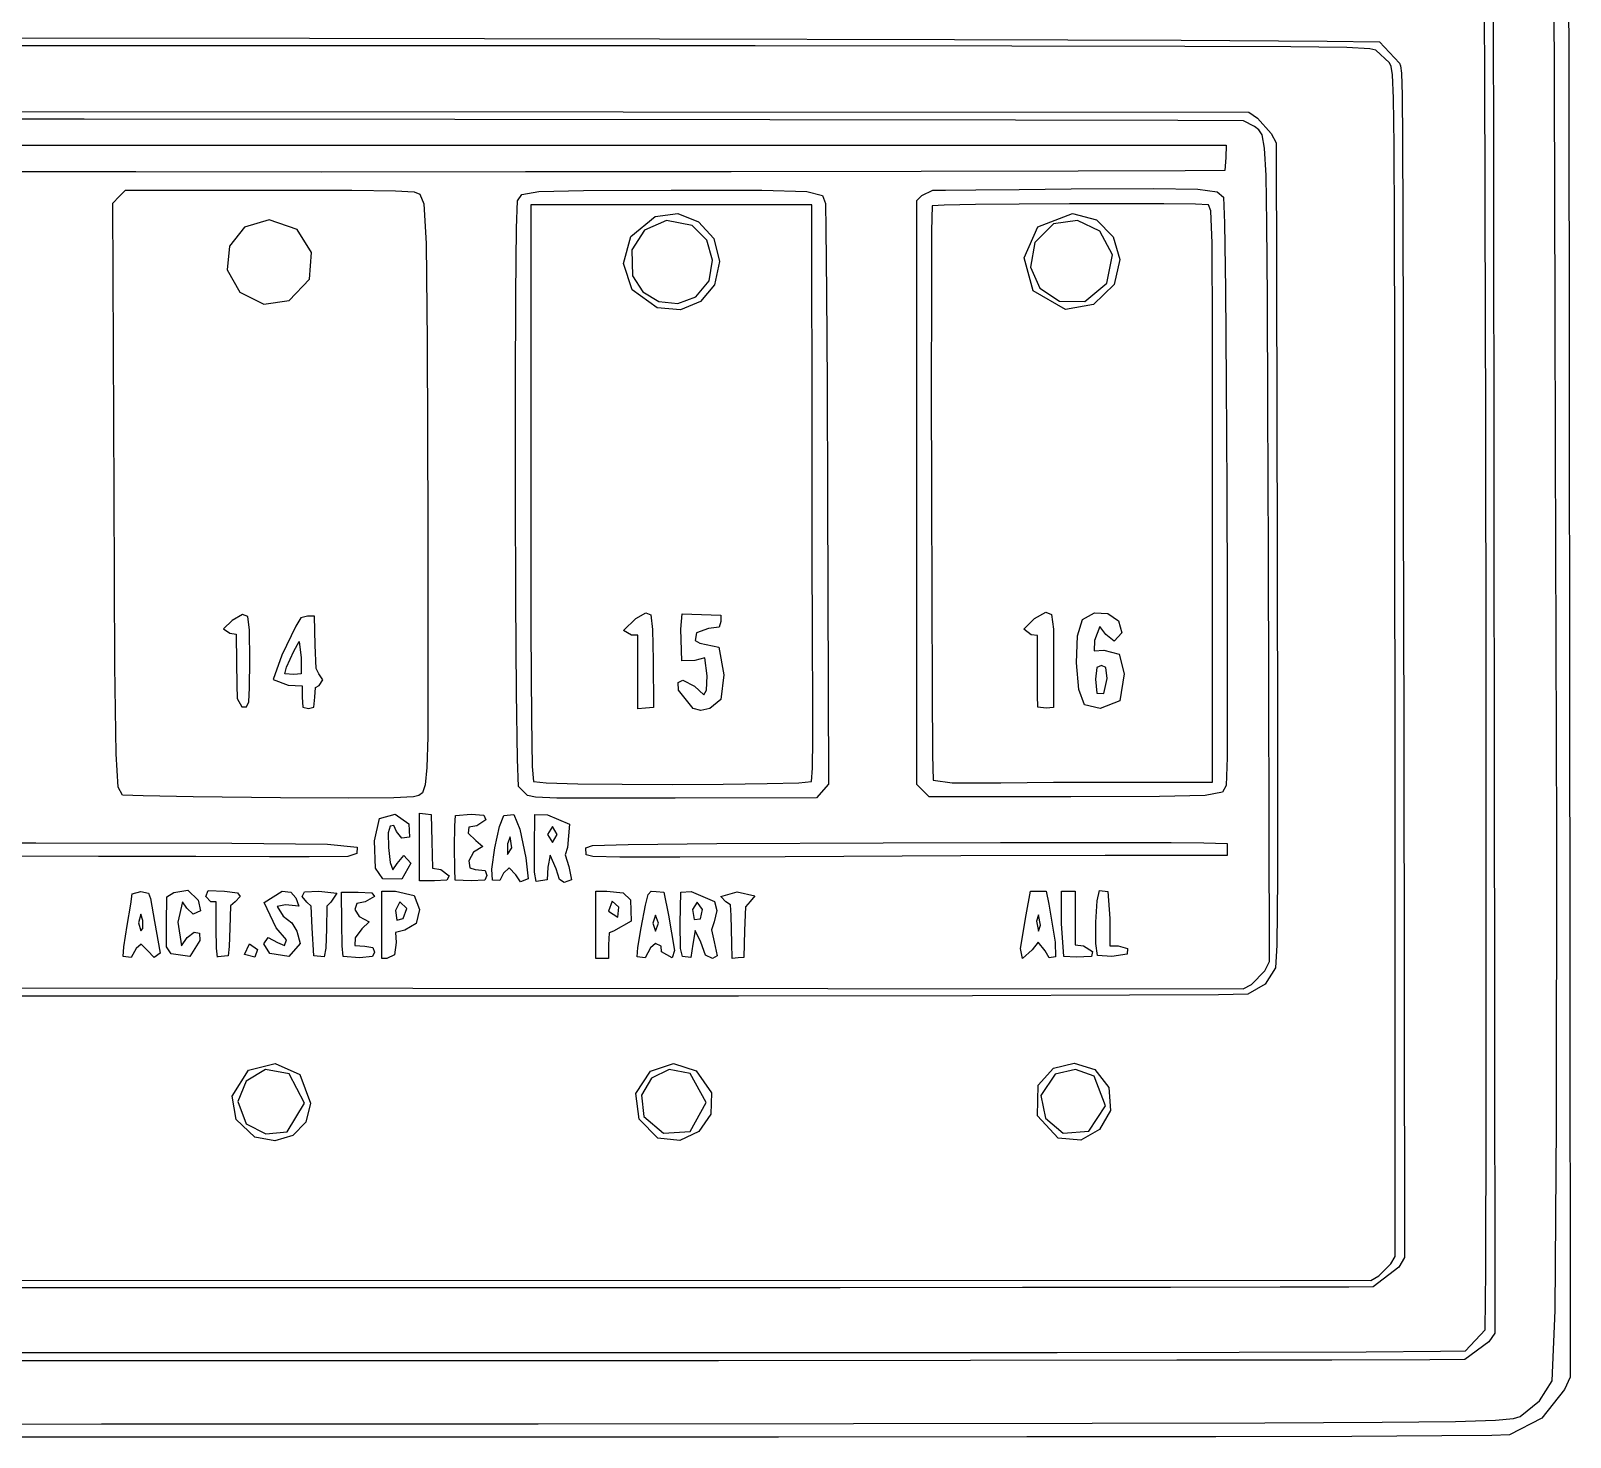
# Model space of a CAD drawing. Extents: x 0 to 142, y 0 to 84.
# Drawn here: x 110.67 to 141.74, y 0.05 to 28.42 of the extents above; entities that cross this region are included whole.
import ezdxf

# ---------------------------------------------------------------- set-up
doc = ezdxf.new("R2010")
doc.units = 0
doc.layers.get('0').update_dxf_attribs({"linetype": 'CONTINUOUS'})

msp = doc.modelspace()

# ---------------------------------------------------------------- linework, layer by layer
at = {"color": 0}
for p, q in [((141.701, 34.5006), (141.712, 27.8612)), ((141.425, 27.3044), (141.414, 32.9227)), ((140.179, 32.4501), (140.192, 25.5654)), ((140.018, 27.8446), (140.006, 29.0022)), ((108.372, 28.2774), (116.3, 28.2663)), ((118.083, 28.1147), (108.511, 28.1147)), ((116.3, 28.2663), (123.365, 28.2539)), ((125.29, 28.112), (118.083, 28.1147)), ((123.365, 28.2539), (129.314, 28.2401)), ((130.47, 28.1092), (125.29, 28.112)), ((129.314, 28.2401), (133.889, 28.2264)), ((133.963, 28.1023), (130.47, 28.1092)), ((133.889, 28.2264), (136.834, 28.2112)), ((136.106, 28.0927), (133.963, 28.1023)), ((137.236, 28.0775), (136.106, 28.0927)), ((136.834, 28.2112), (137.893, 28.1947)), ((137.695, 28.0569), (137.236, 28.0775)), ((137.818, 28.0279), (137.695, 28.0569)), ((138.092, 27.7688), (137.818, 28.0279)), ((137.893, 28.1947), (138.298, 27.762)), ((138.129, 27.6999), (138.092, 27.7688)), ((138.157, 27.5263), (138.129, 27.6999)), ((138.298, 27.762), (138.319, 27.7137)), ((138.319, 27.7137), (138.336, 27.5594)), ((140.029, 24.8157), (140.018, 27.8446)), ((141.712, 27.8612), (141.721, 21.3045)), ((138.176, 27.0605), (138.157, 27.5263)), ((138.336, 27.5594), (138.348, 27.1198)), ((138.19, 26.1152), (138.176, 27.0605)), ((138.348, 27.1198), (138.356, 26.2117)), ((141.436, 22.7721), (141.425, 27.3044)), ((99.701, 26.7987), (135.257, 26.7739)), ((135.257, 26.7739), (135.431, 26.6526)), ((111.752, 26.632), (103.429, 26.6361)), ((119.232, 26.6278), (111.752, 26.632)), ((125.59, 26.6223), (119.232, 26.6278)), ((130.549, 26.6154), (125.59, 26.6223)), ((133.826, 26.6085), (130.549, 26.6154)), ((135.146, 26.6003), (133.826, 26.6085)), ((135.369, 26.4873), (135.146, 26.6003)), ((135.459, 26.4225), (135.369, 26.4873)), ((135.431, 26.6526), (135.707, 26.3453)), ((135.526, 26.3192), (135.459, 26.4225)), ((104.235, 26.1111), (134.797, 26.1111)), ((134.797, 26.1111), (134.791, 25.8644)), ((135.571, 26.0518), (135.526, 26.3192)), ((135.707, 26.3453), (135.809, 26.1607)), ((135.809, 26.1607), (135.828, 17.9338)), ((138.196, 24.5015), (138.19, 26.1152)), ((138.356, 26.2117), (138.363, 24.6559)), ((134.791, 25.8644), (134.771, 25.6026)), ((135.603, 25.4964), (135.571, 26.0518)), ((112.791, 25.5695), (109.768, 25.5723)), ((116.538, 25.5681), (112.791, 25.5695)), ((120.66, 25.5709), (116.538, 25.5681)), ((124.809, 25.575), (120.66, 25.5709)), ((128.641, 25.5805), (124.809, 25.575)), ((131.809, 25.5874), (128.641, 25.5805)), ((133.969, 25.5957), (131.809, 25.5874)), ((134.771, 25.6026), (133.969, 25.5957)), ((135.622, 24.5277), (135.603, 25.4964)), ((140.192, 25.5654), (140.202, 19.0321)), ((112.459, 25.072), (112.588, 25.2016)), ((112.588, 25.2016), (115.509, 25.2016)), ((115.509, 25.2016), (117.151, 25.2002)), ((117.151, 25.2002), (118.035, 25.1906)), ((118.035, 25.1906), (118.409, 25.1671)), ((118.409, 25.1671), (118.528, 25.1202)), ((120.587, 25.1134), (120.93, 25.1768)), ((120.93, 25.1768), (121.831, 25.1988)), ((121.831, 25.1988), (123.6, 25.2016)), ((123.6, 25.2016), (125.426, 25.2002)), ((125.426, 25.2002), (126.336, 25.1726)), ((126.336, 25.1726), (126.655, 25.0941)), ((128.659, 25.0982), (128.881, 25.2029)), ((128.881, 25.2029), (129.137, 25.2057)), ((129.137, 25.2057), (129.749, 25.2112)), ((129.749, 25.2112), (130.624, 25.2181)), ((130.624, 25.2181), (131.671, 25.2264)), ((131.671, 25.2264), (133.329, 25.2374)), ((133.329, 25.2374), (134.229, 25.2222)), ((134.229, 25.2222), (134.619, 25.1685)), ((134.619, 25.1685), (134.746, 25.0624)), ((112.329, 24.9411), (112.459, 25.072)), ((112.355, 19.0748), (112.329, 24.9411)), ((118.528, 25.1202), (118.606, 24.926)), ((118.606, 24.926), (118.65, 24.1239)), ((120.474, 24.4395), (120.496, 24.9852)), ((120.496, 24.9852), (120.587, 25.1134)), ((126.439, 24.9053), (120.766, 24.9053)), ((120.766, 24.9053), (120.766, 19.1134)), ((126.445, 19.9209), (126.439, 24.9053)), ((126.655, 25.0941), (126.712, 24.9329)), ((126.712, 24.9329), (126.72, 24.4257)), ((128.556, 24.9935), (128.659, 25.0982)), ((128.556, 13.214), (128.556, 24.9935)), ((128.862, 24.8874), (128.853, 24.383)), ((129.11, 24.9025), (128.862, 24.8874)), ((129.738, 24.9136), (129.11, 24.9025)), ((130.624, 24.9218), (129.738, 24.9136)), ((131.637, 24.9273), (130.624, 24.9218)), ((132.651, 24.9287), (131.637, 24.9273)), ((133.54, 24.926), (132.651, 24.9287)), ((134.178, 24.9177), (133.54, 24.926)), ((134.439, 24.9053), (134.178, 24.9177)), ((134.487, 24.7868), (134.439, 24.9053)), ((134.746, 25.0624), (134.765, 24.5346)), ((115.484, 24.6063), (114.985, 24.4547)), ((116.049, 24.4064), (115.484, 24.6063)), ((122.787, 24.2714), (123.275, 24.671)), ((123.503, 24.5883), (123.063, 24.3968)), ((123.275, 24.671), (123.731, 24.7303)), ((124.024, 24.4878), (123.503, 24.5883)), ((123.731, 24.7303), (124.15, 24.5635)), ((124.15, 24.5635), (124.456, 24.2245)), ((130.996, 24.4602), (131.698, 24.7344)), ((131.801, 24.5897), (131.313, 24.5208)), ((131.698, 24.7344), (132.182, 24.6035)), ((132.249, 24.3748), (131.801, 24.5897)), ((132.182, 24.6035), (132.515, 24.2645)), ((134.513, 24.1363), (134.487, 24.7868)), ((138.363, 24.6559), (138.369, 22.2691)), ((140.038, 20.5411), (140.029, 24.8157)), ((114.985, 24.4547), (114.686, 24.0743)), ((116.336, 23.9448), (116.049, 24.4064)), ((120.46, 23.0973), (120.474, 24.4395)), ((122.634, 23.7243), (122.787, 24.2714)), ((123.063, 24.3968), (122.803, 23.9971)), ((124.32, 24.197), (124.024, 24.4878)), ((126.72, 24.4257), (126.733, 23.1386)), ((128.853, 24.383), (128.849, 23.0697)), ((130.724, 23.8345), (130.996, 24.4602)), ((131.313, 24.5208), (130.937, 24.1446)), ((132.507, 23.8979), (132.249, 24.3748)), ((132.515, 24.2645), (132.65, 23.8042)), ((134.765, 24.5346), (134.784, 23.1979)), ((135.634, 23.0201), (135.622, 24.5277)), ((138.202, 22.0334), (138.196, 24.5015)), ((114.686, 24.0743), (114.638, 23.5934)), ((116.297, 23.406), (116.336, 23.9448)), ((118.65, 24.1239), (118.671, 22.1437)), ((122.803, 23.9971), (122.818, 23.4721)), ((124.435, 23.7905), (124.32, 24.197)), ((124.456, 24.2245), (124.576, 23.7643)), ((130.937, 24.1446), (130.847, 23.6485)), ((134.523, 22.4096), (134.513, 24.1363)), ((122.811, 23.191), (122.634, 23.7243)), ((124.362, 23.3743), (124.435, 23.7905)), ((124.576, 23.7643), (124.47, 23.2944)), ((130.903, 23.1745), (130.724, 23.8345)), ((130.847, 23.6485), (131.039, 23.2241)), ((132.387, 23.3247), (132.507, 23.8979)), ((132.65, 23.8042), (132.537, 23.3013)), ((114.638, 23.5934), (114.893, 23.1428)), ((115.889, 22.9747), (116.297, 23.406)), ((122.818, 23.4721), (123.023, 23.151)), ((124.099, 23.0504), (124.362, 23.3743)), ((131.948, 22.9595), (132.387, 23.3247)), ((132.537, 23.3013), (132.121, 22.8989)), ((114.893, 23.1428), (115.379, 22.903)), ((120.454, 21.2246), (120.46, 23.0973)), ((123.314, 22.8314), (122.811, 23.191)), ((123.023, 23.151), (123.349, 22.9595)), ((123.73, 22.9196), (124.099, 23.0504)), ((124.47, 23.2944), (124.189, 22.9554)), ((126.733, 23.1386), (126.744, 21.27)), ((128.849, 23.0697), (128.848, 21.2163)), ((131.557, 22.7928), (130.903, 23.1745)), ((131.039, 23.2241), (131.432, 22.965)), ((134.784, 23.1979), (134.801, 21.321)), ((135.642, 20.8484), (135.634, 23.0201)), ((115.379, 22.903), (115.889, 22.9747)), ((123.787, 22.7886), (123.314, 22.8314)), ((123.349, 22.9595), (123.73, 22.9196)), ((124.189, 22.9554), (123.787, 22.7886)), ((131.432, 22.965), (131.948, 22.9595)), ((132.121, 22.8989), (131.557, 22.7928)), ((141.446, 19.9526), (141.436, 22.7721)), ((134.524, 19.061), (134.523, 22.4096)), ((118.671, 22.1437), (118.684, 18.4175)), ((138.369, 22.2691), (138.374, 18.8709)), ((138.204, 18.5222), (138.202, 22.0334)), ((120.454, 19.0858), (120.454, 21.2246)), ((126.744, 21.27), (126.755, 19.01)), ((128.848, 21.2163), (128.851, 19.0941)), ((134.801, 21.321), (134.813, 19.1713)), ((141.721, 21.3045), (141.73, 15.1997)), ((135.651, 17.8883), (135.642, 20.8484)), ((140.043, 15.6393), (140.038, 20.5411)), ((126.446, 17.9228), (126.445, 19.9209)), ((141.471, 12.2025), (141.446, 19.9526)), ((112.373, 15.6063), (112.355, 19.0748)), ((120.463, 16.9458), (120.454, 19.0858)), ((120.766, 19.1134), (120.767, 16.3311)), ((126.755, 19.01), (126.775, 13.2209)), ((128.851, 19.0941), (128.856, 16.9706)), ((134.524, 13.2636), (134.524, 19.061)), ((134.813, 19.1713), (134.822, 17.016)), ((140.202, 19.0321), (140.21, 13.3256)), ((138.374, 18.8709), (138.383, 14.2792)), ((118.684, 18.4175), (118.688, 16.5282)), ((138.206, 13.779), (138.204, 18.5222)), ((126.45, 16.1644), (126.446, 17.9228)), ((135.676, 9.6435), (135.651, 17.8883)), ((135.828, 17.9338), (135.835, 13.8796)), ((120.475, 15.0702), (120.463, 16.9458)), ((128.856, 16.9706), (128.863, 15.1185)), ((134.822, 17.016), (134.822, 15.124)), ((114.741, 16.5199), (114.562, 16.3559)), ((114.949, 16.6412), (114.741, 16.5199)), ((115.054, 16.604), (114.949, 16.6412)), ((115.09, 16.3256), (115.054, 16.604)), ((116.123, 16.5764), (116.021, 16.4069)), ((116.26, 16.6081), (116.123, 16.5764)), ((116.403, 16.6081), (116.26, 16.6081)), ((116.415, 16.0252), (116.403, 16.6081)), ((118.688, 16.5282), (118.689, 15.1405)), ((122.637, 16.3229), (122.885, 16.5626)), ((122.885, 16.5626), (123.085, 16.6798)), ((123.085, 16.6798), (123.187, 16.6343)), ((123.187, 16.6343), (123.224, 16.3421)), ((123.793, 16.3449), (123.821, 16.6536)), ((123.821, 16.6536), (124.21, 16.6412)), ((124.21, 16.6412), (124.597, 16.6288)), ((124.597, 16.502), (124.564, 16.3904)), ((124.597, 16.6288), (124.597, 16.502)), ((130.717, 16.3463), (130.93, 16.5599)), ((130.93, 16.5599), (131.157, 16.688)), ((131.157, 16.688), (131.272, 16.6453)), ((131.272, 16.6453), (131.312, 16.3504)), ((131.801, 16.2154), (131.9, 16.5447)), ((131.9, 16.5447), (132.144, 16.6798)), ((132.144, 16.6798), (132.413, 16.6605)), ((132.413, 16.6605), (132.623, 16.5158)), ((132.623, 16.5158), (132.696, 16.2719)), ((114.562, 16.3559), (114.694, 16.2691)), ((114.694, 16.2691), (114.818, 16.2471)), ((114.818, 16.2471), (114.826, 15.6766)), ((115.094, 15.7207), (115.09, 16.3256)), ((116.021, 16.4069), (115.739, 15.8226)), ((120.767, 16.3311), (120.777, 14.5397)), ((122.8, 16.2264), (122.637, 16.3229)), ((122.925, 16.2264), (122.8, 16.2264)), ((122.925, 15.4836), (122.925, 16.2264)), ((123.224, 16.3421), (123.235, 15.7193)), ((123.81, 15.7082), (123.793, 16.3449)), ((124.11, 16.2705), (124.081, 16.1175)), ((124.354, 16.3628), (124.11, 16.2705)), ((124.564, 16.3904), (124.354, 16.3628)), ((126.454, 14.8373), (126.45, 16.1644)), ((130.864, 16.236), (130.717, 16.3463)), ((130.992, 16.2223), (130.864, 16.236)), ((130.988, 15.5153), (130.992, 16.2223)), ((131.312, 16.3504), (131.314, 15.7193)), ((131.778, 15.6697), (131.801, 16.2154)), ((132.246, 16.3987), (132.141, 16.1175)), ((132.373, 16.2402), (132.246, 16.3987)), ((132.535, 16.1024), (132.373, 16.2402)), ((132.696, 16.2719), (132.535, 16.1024)), ((115.838, 15.5829), (115.98, 15.9039)), ((115.98, 15.9039), (116.093, 16.0969)), ((116.093, 16.0969), (116.13, 15.7716)), ((116.436, 15.5539), (116.415, 16.0252)), ((124.081, 16.1175), (124.178, 16.0679)), ((124.178, 16.0679), (124.557, 15.9852)), ((124.557, 15.9852), (124.66, 15.423)), ((132.141, 16.1175), (132.137, 15.9122)), ((132.137, 15.9122), (132.328, 15.9246)), ((132.328, 15.9246), (132.64, 15.8433)), ((112.396, 13.8314), (112.373, 15.6063)), ((114.826, 15.6766), (114.833, 15.2273)), ((115.091, 15.1639), (115.094, 15.7207)), ((115.739, 15.8226), (115.565, 15.3307)), ((115.801, 15.4492), (115.838, 15.5829)), ((116.13, 15.7716), (116.13, 15.4437)), ((116.49, 15.4437), (116.436, 15.5539)), ((123.235, 15.7193), (123.242, 14.7657)), ((124.076, 15.7179), (123.81, 15.7082)), ((124.276, 15.7716), (124.076, 15.7179)), ((124.322, 15.4079), (124.276, 15.7716)), ((131.314, 15.7193), (131.311, 14.7657)), ((131.826, 15.1309), (131.778, 15.6697)), ((132.188, 15.5746), (132.162, 15.3417)), ((132.281, 15.6132), (132.188, 15.5746)), ((132.373, 15.576), (132.281, 15.6132)), ((132.399, 15.3513), (132.373, 15.576)), ((132.64, 15.8433), (132.74, 15.4478)), ((140.046, 10.7335), (140.043, 15.6393)), ((114.833, 15.2273), (114.837, 14.949)), ((115.565, 15.3307), (115.866, 15.219)), ((115.981, 15.4313), (115.801, 15.4492)), ((116.13, 15.4437), (115.981, 15.4313)), ((116.567, 15.3279), (116.49, 15.4437)), ((116.493, 15.2108), (116.567, 15.3279)), ((122.925, 14.7395), (122.925, 15.4836)), ((123.74, 15.2701), (123.831, 15.3197)), ((123.748, 15.1143), (123.74, 15.2701)), ((123.831, 15.3197), (124.068, 15.1956)), ((124.309, 15.1157), (124.322, 15.4079)), ((124.66, 15.423), (124.602, 14.931)), ((130.99, 15.0068), (130.988, 15.5153)), ((132.162, 15.3417), (132.19, 15.0578)), ((132.333, 15.0468), (132.399, 15.3513)), ((132.74, 15.4478), (132.653, 14.8994)), ((114.837, 14.949), (114.934, 14.7781)), ((115.073, 14.8801), (115.091, 15.1639)), ((115.866, 15.219), (116.152, 15.2067)), ((116.152, 15.2067), (116.152, 14.9765)), ((116.152, 14.9765), (116.167, 14.7753)), ((116.389, 14.7753), (116.406, 14.9779)), ((116.406, 14.9779), (116.419, 15.1722)), ((116.419, 15.1722), (116.493, 15.2108)), ((118.689, 15.1405), (118.684, 14.1773)), ((120.494, 13.7239), (120.475, 15.0702)), ((124.043, 14.7478), (123.748, 15.1143)), ((124.068, 15.1956), (124.254, 15.0247)), ((124.254, 15.0247), (124.309, 15.1157)), ((124.602, 14.931), (124.375, 14.7478)), ((128.863, 15.1185), (128.873, 13.8052)), ((131, 14.7739), (130.99, 15.0068)), ((131.94, 14.8235), (131.826, 15.1309)), ((132.19, 15.0578), (132.333, 15.0468)), ((134.822, 15.124), (134.816, 13.7597)), ((141.73, 15.1997), (141.736, 9.91912)), ((114.934, 14.7781), (115.025, 14.7794)), ((115.025, 14.7794), (115.073, 14.8801)), ((116.167, 14.7753), (116.279, 14.745)), ((116.279, 14.745), (116.389, 14.7753)), ((123.083, 14.7533), (122.925, 14.7395)), ((123.242, 14.7657), (123.083, 14.7533)), ((124.194, 14.7064), (124.043, 14.7478)), ((124.375, 14.7478), (124.194, 14.7064)), ((126.458, 14.1318), (126.454, 14.8373)), ((131.165, 14.7533), (131, 14.7739)), ((131.311, 14.7657), (131.165, 14.7533)), ((132.255, 14.745), (131.94, 14.8235)), ((132.653, 14.8994), (132.255, 14.745)), ((120.777, 14.5397), (120.792, 13.5764)), ((118.684, 14.1773), (118.666, 13.5599)), ((126.453, 13.5406), (126.458, 14.1318)), ((138.383, 14.2792), (138.398, 3.67386)), ((112.44, 13.1603), (112.396, 13.8314)), ((120.518, 13.1713), (120.494, 13.7239)), ((128.873, 13.8052), (128.884, 13.2994)), ((134.816, 13.7597), (134.801, 13.1906)), ((135.835, 13.8796), (135.833, 11.3289)), ((138.21, 3.69037), (138.206, 13.779)), ((118.666, 13.5599), (118.632, 13.2085)), ((120.792, 13.5764), (120.817, 13.2719)), ((126.427, 13.2746), (126.453, 13.5406)), ((112.522, 13.0004), (112.44, 13.1603)), ((118.632, 13.2085), (118.579, 13.0445)), ((120.696, 12.9935), (120.518, 13.1713)), ((120.817, 13.2719), (121.076, 13.2485)), ((121.076, 13.2485), (121.716, 13.2305)), ((121.716, 13.2305), (122.61, 13.2195)), ((122.61, 13.2195), (123.628, 13.2167)), ((123.628, 13.2167), (124.645, 13.2209)), ((124.645, 13.2209), (125.535, 13.2319)), ((125.535, 13.2319), (126.172, 13.2498)), ((126.172, 13.2498), (126.427, 13.2746)), ((126.775, 13.2209), (126.53, 12.9453)), ((128.679, 13.0914), (128.556, 13.214)), ((128.802, 12.9673), (128.679, 13.0914)), ((128.884, 13.2994), (129.271, 13.2485)), ((129.271, 13.2485), (130.248, 13.2471)), ((130.248, 13.2471), (131.314, 13.2595)), ((131.314, 13.2595), (132.778, 13.2636)), ((132.778, 13.2636), (134.524, 13.2636)), ((134.723, 13.061), (134.372, 12.9949)), ((134.801, 13.1906), (134.723, 13.061)), ((140.21, 13.3256), (140.214, 8.92143)), ((112.945, 12.988), (112.522, 13.0004)), ((113.95, 12.9673), (112.945, 12.988)), ((115.711, 12.9439), (113.95, 12.9673)), ((117.082, 12.9357), (115.711, 12.9439)), ((117.999, 12.9439), (117.082, 12.9357)), ((118.397, 12.9673), (117.999, 12.9439)), ((118.502, 12.9908), (118.397, 12.9673)), ((118.579, 13.0445), (118.502, 12.9908)), ((120.858, 12.9605), (120.696, 12.9935)), ((121.292, 12.9412), (120.858, 12.9605)), ((122.174, 12.9357), (121.292, 12.9412)), ((123.68, 12.937), (122.174, 12.9357)), ((126.53, 12.9453), (123.68, 12.937)), ((131.666, 12.9673), (128.802, 12.9673)), ((133.453, 12.9715), (131.666, 12.9673)), ((134.372, 12.9949), (133.453, 12.9715)), ((117.614, 12.0758), (117.713, 12.5264)), ((117.713, 12.5264), (118.025, 12.6146)), ((118.025, 12.6146), (118.302, 12.4202)), ((118.522, 11.9531), (118.522, 12.6339)), ((118.522, 12.6339), (118.638, 12.6201)), ((118.638, 12.6201), (118.755, 12.6063)), ((118.755, 12.6063), (118.768, 12.0675)), ((119.233, 12.3831), (119.246, 12.5911)), ((119.246, 12.5911), (119.563, 12.6187)), ((119.563, 12.6187), (119.815, 12.5939)), ((119.856, 12.5002), (119.673, 12.3817)), ((119.815, 12.5939), (119.856, 12.5002)), ((120.13, 12.3679), (120.223, 12.5911)), ((120.223, 12.5911), (120.422, 12.6077)), ((120.422, 12.6077), (120.544, 12.31)), ((120.837, 11.9393), (120.846, 12.6063)), ((120.846, 12.6063), (121.101, 12.6022)), ((121.101, 12.6022), (121.543, 12.4161)), ((117.928, 12.3734), (117.888, 12.2384)), ((117.888, 12.2384), (117.891, 11.9407)), ((118.003, 12.3844), (117.928, 12.3734)), ((118.056, 12.2687), (118.003, 12.3844)), ((118.164, 12.1295), (118.056, 12.2687)), ((118.32, 12.1543), (118.164, 12.1295)), ((118.302, 12.4202), (118.32, 12.1543)), ((119.228, 11.949), (119.233, 12.3831)), ((119.517, 12.3527), (119.503, 12.2342)), ((119.503, 12.2342), (119.655, 12.0854)), ((119.673, 12.3817), (119.517, 12.3527)), ((120.038, 11.9366), (120.13, 12.3679)), ((120.346, 12.1598), (120.294, 12.0165)), ((120.384, 11.9393), (120.346, 12.1598)), ((120.544, 12.31), (120.662, 11.7381)), ((121.2, 12.3665), (121.105, 12.2039)), ((121.105, 12.2039), (121.2, 12.0427)), ((121.295, 12.2039), (121.2, 12.3665)), ((121.2, 12.0427), (121.295, 12.2039)), ((121.543, 12.4161), (121.503, 11.9435)), ((141.468, 6.34862), (141.471, 12.2025)), ((108.279, 12.0385), (110.775, 12.0344)), ((110.775, 12.0344), (114.731, 12.0317)), ((114.731, 12.0317), (116.659, 12.0096)), ((116.659, 12.0096), (117.264, 11.9476)), ((117.252, 11.8222), (117.071, 11.7615)), ((117.264, 11.9476), (117.252, 11.8222)), ((117.631, 11.5232), (117.614, 12.0758)), ((117.891, 11.9407), (117.924, 11.6389)), ((118.522, 11.2723), (118.522, 11.9531)), ((118.768, 12.0675), (118.779, 11.5273)), ((119.229, 11.5094), (119.228, 11.949)), ((119.607, 11.8497), (119.517, 11.6748)), ((119.798, 11.9641), (119.607, 11.8497)), ((119.655, 12.0854), (119.798, 11.9641)), ((119.979, 11.5066), (120.038, 11.9366)), ((120.294, 12.0165), (120.296, 11.7988)), ((120.296, 11.7988), (120.384, 11.9393)), ((120.842, 11.4474), (120.837, 11.9393)), ((121.503, 11.9435), (121.46, 11.7974)), ((121.874, 11.9366), (122.011, 11.9807)), ((121.885, 11.796), (121.874, 11.9366)), ((122.011, 11.9807), (122.731, 12.0069)), ((122.731, 12.0069), (124.522, 12.022)), ((124.522, 12.022), (127.878, 12.0344)), ((127.878, 12.0344), (130.241, 12.0427)), ((130.241, 12.0427), (132.248, 12.0454)), ((132.248, 12.0454), (133.686, 12.0454)), ((133.686, 12.0454), (134.345, 12.0399)), ((134.345, 12.0399), (134.82, 12.0234)), ((134.82, 12.0234), (134.82, 11.7808)), ((112.042, 11.7643), (109.812, 11.7685)), ((114.006, 11.7602), (112.042, 11.7643)), ((115.493, 11.756), (114.006, 11.7602)), ((116.291, 11.7533), (115.493, 11.756)), ((117.071, 11.7615), (116.291, 11.7533)), ((117.777, 11.3096), (117.631, 11.5232)), ((117.924, 11.6389), (117.979, 11.4942)), ((117.979, 11.4942), (118.065, 11.6196)), ((118.065, 11.6196), (118.204, 11.7795)), ((118.345, 11.6279), (118.165, 11.3027)), ((118.204, 11.7795), (118.345, 11.6279)), ((118.779, 11.5273), (118.947, 11.5011)), ((118.947, 11.5011), (119.115, 11.373)), ((119.239, 11.2834), (119.229, 11.5094)), ((119.517, 11.6748), (119.535, 11.53)), ((119.535, 11.53), (119.644, 11.5011)), ((119.644, 11.5011), (119.842, 11.4777)), ((119.991, 11.2848), (119.979, 11.5066)), ((120.33, 11.5314), (120.216, 11.4253)), ((120.461, 11.3909), (120.33, 11.5314)), ((120.662, 11.7381), (120.713, 11.3096)), ((121.11, 11.548), (121.097, 11.293)), ((121.158, 11.7891), (121.11, 11.548)), ((121.278, 11.5163), (121.158, 11.7891)), ((121.346, 11.2985), (121.278, 11.5163)), ((121.46, 11.7974), (121.531, 11.5631)), ((121.531, 11.5631), (121.587, 11.2889)), ((122.02, 11.7643), (121.885, 11.7974)), ((121.885, 11.7974), (121.885, 11.796)), ((122.563, 11.7478), (122.02, 11.7643)), ((123.77, 11.7464), (122.563, 11.7478)), ((125.899, 11.756), (123.77, 11.7464)), ((129.441, 11.774), (125.899, 11.756)), ((132.355, 11.7808), (129.441, 11.774)), ((134.82, 11.7808), (132.355, 11.7808)), ((118.165, 11.3027), (117.777, 11.3096)), ((118.819, 11.2723), (118.522, 11.2723)), ((119.072, 11.2875), (118.819, 11.2723)), ((119.115, 11.373), (119.072, 11.2875)), ((119.56, 11.2737), (119.239, 11.2834)), ((119.834, 11.2875), (119.56, 11.2737)), ((119.877, 11.3785), (119.834, 11.2875)), ((119.842, 11.4777), (119.877, 11.3785)), ((120.139, 11.2779), (119.991, 11.2848)), ((120.216, 11.4253), (120.139, 11.2779)), ((120.556, 11.2517), (120.461, 11.3909)), ((120.713, 11.3096), (120.556, 11.2517)), ((120.872, 11.2572), (120.842, 11.4474)), ((121.097, 11.293), (120.872, 11.2572)), ((121.438, 11.2379), (121.346, 11.2985)), ((121.587, 11.2889), (121.438, 11.2379)), ((135.833, 11.3289), (135.819, 9.9756)), ((112.691, 10.7997), (112.722, 11.0105)), ((112.722, 11.0105), (112.898, 11.0532)), ((112.898, 11.0532), (113.05, 11.0229)), ((113.05, 11.0229), (113.091, 10.9141)), ((113.091, 10.9141), (113.173, 10.4483)), ((113.41, 10.418), (113.421, 10.9513)), ((113.421, 10.9513), (113.561, 11.0326)), ((113.561, 11.0326), (113.841, 11.0808)), ((113.841, 11.0808), (114.049, 10.8796)), ((114.049, 10.8796), (114.099, 10.6633)), ((114.205, 10.9527), (114.257, 11.0739)), ((114.31, 10.8493), (114.205, 10.9527)), ((114.257, 11.0739), (114.585, 11.0657)), ((114.585, 11.0657), (114.847, 11.0312)), ((114.902, 10.9582), (114.797, 10.8493)), ((114.847, 11.0312), (114.902, 10.9582)), ((115.382, 10.8327), (115.75, 11.0615)), ((115.75, 11.0615), (115.922, 11.0395)), ((115.922, 11.0395), (116.023, 10.9265)), ((116.023, 10.9265), (116.083, 10.7583)), ((116.152, 10.9582), (116.196, 11.0477)), ((116.247, 10.8424), (116.152, 10.9582)), ((116.196, 11.0477), (116.488, 11.0615)), ((116.488, 11.0615), (116.848, 11.0229)), ((116.848, 11.0229), (116.73, 10.8424)), ((116.95, 10.4152), (116.947, 11.0409)), ((116.947, 11.0409), (117.279, 11.0409)), ((117.279, 11.0409), (117.559, 11.0284)), ((117.613, 10.9554), (117.421, 10.8493)), ((117.559, 11.0284), (117.613, 10.9554)), ((117.76, 10.3849), (117.76, 11.0615)), ((117.76, 11.0615), (118.037, 11.0615)), ((118.037, 11.0615), (118.408, 10.9761)), ((118.408, 10.9761), (118.522, 10.6936)), ((122.078, 10.3849), (122.078, 11.0615)), ((122.078, 11.0615), (122.301, 11.0615)), ((122.301, 11.0615), (122.629, 11.0271)), ((122.629, 11.0271), (122.779, 10.8893)), ((122.779, 10.8893), (122.791, 10.4579)), ((123.077, 10.7804), (123.132, 10.9981)), ((123.132, 10.9981), (123.192, 11.0601)), ((123.192, 11.0601), (123.296, 11.0532)), ((123.296, 11.0532), (123.451, 11.0409)), ((123.451, 11.0409), (123.541, 10.5751)), ((123.781, 10.4083), (123.793, 11.0409)), ((123.793, 11.0409), (124, 11.0532)), ((124, 11.0532), (124.474, 10.8548)), ((124.597, 10.9582), (124.933, 11.0519)), ((124.703, 10.8493), (124.597, 10.9582)), ((124.933, 11.0519), (125.287, 10.9664)), ((125.287, 10.9664), (125.195, 10.852)), ((130.763, 10.5847), (130.85, 11.0615)), ((130.85, 11.0615), (131.165, 11.0615)), ((131.165, 11.0615), (131.217, 10.7969)), ((131.476, 10.4083), (131.476, 11.0615)), ((131.476, 11.0615), (131.752, 11.0615)), ((131.752, 11.0615), (131.752, 9.98252)), ((132.195, 10.8645), (132.243, 11.0739)), ((132.243, 11.0739), (132.412, 11.0546)), ((132.412, 11.0546), (132.45, 10.5131)), ((112.617, 10.367), (112.691, 10.7997)), ((112.892, 10.5958), (112.849, 10.4235)), ((112.934, 10.469), (112.892, 10.5958)), ((113.739, 10.8493), (113.644, 10.44)), ((113.823, 10.7225), (113.739, 10.8493)), ((113.951, 10.5958), (113.823, 10.7225)), ((114.099, 10.6633), (113.951, 10.5958)), ((114.416, 10.8493), (114.31, 10.8493)), ((114.416, 10.3063), (114.416, 10.8493)), ((114.704, 10.7638), (114.691, 10.3188)), ((114.797, 10.8493), (114.704, 10.7638)), ((115.623, 10.3256), (115.382, 10.8327)), ((115.813, 10.7859), (115.644, 10.7556)), ((115.644, 10.7556), (115.765, 10.5613)), ((116.083, 10.7583), (115.813, 10.7859)), ((116.33, 10.7611), (116.247, 10.8424)), ((116.353, 10.3215), (116.33, 10.7611)), ((116.651, 10.7583), (116.639, 10.2995)), ((116.73, 10.8424), (116.651, 10.7583)), ((117.257, 10.8121), (117.217, 10.6908)), ((117.217, 10.6908), (117.303, 10.553)), ((117.421, 10.8493), (117.257, 10.8121)), ((118.12, 10.8493), (118.033, 10.6702)), ((118.033, 10.6702), (118.062, 10.4758)), ((118.266, 10.7101), (118.12, 10.8493)), ((118.186, 10.5131), (118.266, 10.7101)), ((118.522, 10.6936), (118.453, 10.4083)), ((122.41, 10.859), (122.333, 10.6591)), ((122.333, 10.6591), (122.52, 10.5351)), ((122.545, 10.7418), (122.41, 10.859)), ((122.52, 10.5351), (122.545, 10.7418)), ((122.991, 10.3215), (123.077, 10.7804)), ((123.285, 10.5751), (123.23, 10.4166)), ((123.34, 10.4166), (123.285, 10.5751)), ((123.541, 10.5751), (123.667, 9.86536)), ((124.121, 10.8424), (124.026, 10.6908)), ((124.026, 10.6908), (124.061, 10.4896)), ((124.231, 10.6908), (124.121, 10.8424)), ((124.187, 10.5062), (124.231, 10.6908)), ((124.52, 10.6715), (124.466, 10.4455)), ((124.474, 10.8548), (124.52, 10.6715)), ((124.792, 10.79), (124.703, 10.8493)), ((124.81, 10.5723), (124.792, 10.79)), ((124.821, 10.0114), (124.81, 10.5723)), ((125.098, 10.7473), (125.075, 10.2691)), ((125.195, 10.852), (125.098, 10.7473)), ((130.649, 9.90808), (130.763, 10.5847)), ((131.009, 10.5833), (130.972, 10.4579)), ((131.05, 10.3739), (131.009, 10.5833)), ((131.217, 10.7969), (131.348, 10.0335)), ((132.169, 10.44), (132.195, 10.8645)), ((140.045, 6.44645), (140.046, 10.7335)), ((112.55, 9.94255), (112.617, 10.367)), ((112.849, 10.4235), (112.895, 10.265)), ((112.895, 10.265), (112.937, 10.3119)), ((112.937, 10.3119), (112.934, 10.469)), ((113.173, 10.4483), (113.282, 9.81163)), ((113.412, 9.94117), (113.41, 10.418)), ((113.644, 10.44), (113.717, 9.96184)), ((114.424, 9.915), (114.416, 10.3063)), ((114.691, 10.3188), (114.68, 9.94668)), ((115.836, 10.0831), (115.623, 10.3256)), ((115.765, 10.5613), (115.945, 10.4262)), ((115.945, 10.4262), (116.042, 10.2526)), ((116.042, 10.2526), (116.109, 10.0046)), ((116.384, 9.75928), (116.353, 10.3215)), ((116.639, 10.2995), (116.628, 9.91224)), ((116.958, 9.96184), (116.95, 10.4152)), ((117.358, 10.2995), (117.223, 10.1217)), ((117.303, 10.553), (117.504, 10.4414)), ((117.504, 10.4414), (117.358, 10.2995)), ((117.76, 9.70689), (117.76, 10.3849)), ((118.225, 10.2747), (118.036, 10.2278)), ((118.062, 10.4758), (118.186, 10.5131)), ((118.453, 10.4083), (118.225, 10.2747)), ((122.078, 9.70689), (122.078, 10.3849)), ((122.436, 10.2581), (122.347, 10.2195)), ((122.791, 10.4579), (122.436, 10.2581)), ((122.925, 9.92463), (122.991, 10.3215)), ((123.23, 10.4166), (123.285, 10.2567)), ((123.285, 10.2567), (123.34, 10.4166)), ((123.784, 9.90671), (123.781, 10.4083)), ((124.079, 10.2705), (124.033, 9.99215)), ((124.061, 10.4896), (124.187, 10.5062)), ((124.196, 10.0349), (124.079, 10.2705)), ((124.466, 10.4455), (124.415, 10.2802)), ((124.415, 10.2802), (124.465, 10.0432)), ((125.075, 10.2691), (125.063, 9.72756)), ((130.972, 10.4579), (131.01, 10.2567)), ((131.01, 10.2567), (131.05, 10.3739)), ((131.523, 9.74136), (131.476, 10.4083)), ((132.169, 10.0059), (132.169, 10.44)), ((132.45, 10.5131), (132.45, 9.96047)), ((112.536, 9.74273), (112.55, 9.94255)), ((112.9, 9.9949), (112.799, 9.90533)), ((113.027, 9.86815), (112.9, 9.9949)), ((113.717, 9.96184), (113.832, 10.1299)), ((113.832, 10.1299), (113.972, 10.2361)), ((114.087, 10.0666), (113.881, 9.74136)), ((113.972, 10.2361), (114.078, 10.2126)), ((114.078, 10.2126), (114.087, 10.0666)), ((114.68, 9.94668), (114.657, 9.75928)), ((114.989, 9.78546), (115.09, 10.0032)), ((115.09, 10.0032), (115.249, 9.88741)), ((115.379, 10.0032), (115.465, 10.1286)), ((115.498, 9.802), (115.379, 10.0032)), ((115.465, 10.1286), (115.65, 10.0266)), ((115.65, 10.0266), (115.796, 9.9646)), ((115.796, 9.9646), (115.836, 10.0831)), ((116.109, 10.0046), (115.879, 9.74411)), ((116.979, 9.74686), (116.958, 9.96184)), ((117.223, 10.1217), (117.213, 9.96597)), ((117.213, 9.96597), (117.413, 9.95218)), ((117.413, 9.95218), (117.58, 9.926)), ((118.047, 10.0252), (118.012, 9.77995)), ((118.036, 10.2278), (118.047, 10.0252)), ((122.347, 10.2195), (122.333, 9.98252)), ((122.333, 9.98252), (122.333, 9.70689)), ((123.283, 10.0059), (123.179, 9.92188)), ((123.395, 9.9508), (123.283, 10.0059)), ((123.406, 9.83918), (123.395, 9.9508)), ((124.033, 9.99215), (123.992, 9.72619)), ((124.288, 9.77029), (124.196, 10.0349)), ((124.465, 10.0432), (124.526, 9.75512)), ((124.83, 9.70139), (124.821, 10.0114)), ((131.006, 10.0307), (130.883, 9.87778)), ((131.145, 9.86123), (131.006, 10.0307)), ((131.348, 10.0335), (131.355, 9.73861)), ((131.752, 9.98252), (131.921, 9.96047)), ((131.921, 9.96047), (132.104, 9.84472)), ((132.202, 9.76753), (132.169, 10.0059)), ((132.45, 9.96047), (132.621, 9.96047)), ((132.621, 9.96047), (132.807, 9.90671)), ((135.819, 9.9756), (135.795, 9.51675)), ((112.703, 9.72756), (112.536, 9.74273)), ((112.799, 9.90533), (112.703, 9.72756)), ((113.167, 9.72756), (113.027, 9.86815)), ((113.282, 9.81163), (113.167, 9.72756)), ((113.51, 9.79509), (113.412, 9.94117)), ((113.881, 9.74136), (113.51, 9.79509)), ((114.445, 9.73448), (114.424, 9.915)), ((114.657, 9.75928), (114.445, 9.73586)), ((114.445, 9.73586), (114.445, 9.73448)), ((115.196, 9.73307), (114.989, 9.78546)), ((115.249, 9.88741), (115.196, 9.73307)), ((115.879, 9.74411), (115.498, 9.802)), ((116.596, 9.73998), (116.384, 9.76066)), ((116.384, 9.76066), (116.384, 9.75928)), ((116.628, 9.91224), (116.596, 9.73998)), ((117.308, 9.71656), (116.979, 9.74686)), ((117.57, 9.74136), (117.308, 9.71656)), ((117.613, 9.83368), (117.57, 9.74136)), ((117.58, 9.926), (117.613, 9.83368)), ((117.861, 9.70689), (117.76, 9.70689)), ((118.012, 9.77995), (117.861, 9.70689)), ((122.333, 9.70689), (122.078, 9.70689)), ((122.91, 9.73998), (122.925, 9.92463)), ((123.073, 9.71656), (122.91, 9.73998)), ((123.179, 9.92188), (123.073, 9.71656)), ((123.618, 9.72069), (123.406, 9.83918)), ((123.667, 9.86536), (123.618, 9.72069)), ((123.824, 9.74136), (123.784, 9.90671)), ((123.992, 9.72619), (123.824, 9.74136)), ((124.433, 9.70689), (124.288, 9.77029)), ((124.526, 9.75512), (124.433, 9.70689)), ((124.947, 9.71518), (124.83, 9.70139)), ((125.063, 9.72756), (124.947, 9.71518)), ((130.685, 9.70689), (130.649, 9.90808)), ((130.883, 9.87778), (130.685, 9.70689)), ((131.225, 9.71931), (131.145, 9.86123)), ((131.355, 9.73861), (131.225, 9.71931)), ((131.77, 9.73307), (131.523, 9.74136)), ((132.082, 9.74549), (131.77, 9.73307)), ((132.104, 9.84472), (132.082, 9.74549)), ((132.494, 9.74136), (132.202, 9.76753)), ((132.804, 9.79371), (132.494, 9.74136)), ((132.807, 9.90671), (132.804, 9.79371)), ((135.576, 9.45473), (135.676, 9.6435)), ((141.736, 9.91912), (141.742, 1.26091)), ((135.307, 9.18048), (135.576, 9.45473)), ((135.795, 9.51675), (135.585, 9.18877)), ((101.885, 9.11571), (135.139, 9.09507)), ((135.139, 9.09507), (135.307, 9.18048)), ((135.585, 9.18877), (135.235, 8.98342)), ((118.503, 8.94486), (110.145, 8.94486)), ((124.955, 8.94761), (118.503, 8.94486)), ((129.678, 8.95311), (124.955, 8.94761)), ((132.847, 8.96137), (129.678, 8.95311)), ((134.641, 8.97103), (132.847, 8.96137)), ((135.235, 8.98342), (134.641, 8.97103)), ((140.214, 8.92143), (140.218, 2.14423)), ((115.408, 7.46622), (115.024, 7.23057)), ((115.069, 7.45105), (115.605, 7.58885)), ((115.888, 7.37941), (115.408, 7.46622)), ((115.605, 7.58885), (116.101, 7.36148)), ((123.183, 7.43313), (123.642, 7.58747)), ((123.56, 7.46622), (123.203, 7.29121)), ((123.982, 7.38766), (123.56, 7.46622)), ((123.642, 7.58747), (124.103, 7.44142)), ((131.007, 7.15063), (131.313, 7.49102)), ((131.313, 7.49102), (131.734, 7.59298)), ((131.755, 7.46347), (131.349, 7.36974)), ((131.734, 7.59298), (132.147, 7.46206)), ((132.135, 7.33393), (131.755, 7.46347)), ((132.147, 7.46206), (132.432, 7.1024)), ((114.735, 6.92739), (115.069, 7.45105)), ((115.024, 7.23057), (114.854, 6.81715)), ((116.199, 6.78409), (115.888, 7.37941)), ((116.101, 7.36148), (116.321, 6.78822)), ((122.884, 6.97978), (123.183, 7.43313)), ((123.203, 7.29121), (123.001, 6.94669)), ((124.301, 6.79648), (123.982, 7.38766)), ((124.103, 7.44142), (124.412, 6.99491)), ((130.991, 6.53327), (131.007, 7.15063)), ((131.349, 7.36974), (131.061, 6.94394)), ((132.366, 6.73308), (132.135, 7.33393)), ((114.822, 6.45612), (114.735, 6.92739)), ((122.949, 6.46162), (122.884, 6.97978)), ((123.001, 6.94669), (123.044, 6.51813)), ((124.412, 6.99491), (124.401, 6.56223)), ((131.061, 6.94394), (131.152, 6.48504)), ((132.432, 7.1024), (132.461, 6.63526)), ((114.854, 6.81715), (115.024, 6.36792)), ((115.846, 6.21083), (116.199, 6.78409)), ((116.321, 6.78822), (116.222, 6.40098)), ((123.983, 6.21496), (124.301, 6.79648)), ((124.401, 6.56223), (124.158, 6.21633)), ((131.411, 6.08267), (130.991, 6.53327)), ((132.026, 6.22459), (132.366, 6.73308)), ((132.461, 6.63526), (132.243, 6.25217)), ((115.197, 6.10334), (114.822, 6.45612)), ((115.024, 6.36792), (115.415, 6.16536)), ((116.222, 6.40098), (115.963, 6.13502)), ((123.326, 6.08267), (122.949, 6.46162)), ((123.044, 6.51813), (123.443, 6.18324)), ((123.443, 6.18324), (123.983, 6.21496)), ((124.158, 6.21633), (123.77, 6.03169)), ((131.152, 6.48504), (131.51, 6.18187)), ((131.51, 6.18187), (132.026, 6.22459)), ((132.243, 6.25217), (131.864, 6.03857)), ((140.038, 3.39824), (140.045, 6.44645)), ((141.438, 2.60449), (141.468, 6.34862)), ((115.602, 6.02477), (115.197, 6.10334)), ((115.415, 6.16536), (115.846, 6.21083)), ((115.963, 6.13502), (115.602, 6.02477)), ((123.77, 6.03169), (123.326, 6.08267)), ((131.864, 6.03857), (131.411, 6.08267)), ((138.282, 3.47679), (137.763, 3.0813)), ((137.877, 3.30591), (138.122, 3.54707)), ((138.122, 3.54707), (138.21, 3.69037)), ((138.398, 3.67386), (138.282, 3.47679)), ((108.447, 3.21359), (137.72, 3.20945)), ((137.72, 3.20945), (137.877, 3.30591)), ((140.028, 2.21175), (140.038, 3.39824)), ((112.387, 3.05925), (106.542, 3.05925)), ((117.791, 3.06062), (112.387, 3.05925)), ((122.684, 3.062), (117.791, 3.06062)), ((127.006, 3.06338), (122.684, 3.062)), ((130.69, 3.06614), (127.006, 3.06338)), ((133.672, 3.06889), (130.69, 3.06614)), ((135.888, 3.07303), (133.672, 3.06889)), ((137.273, 3.07716), (135.888, 3.07303)), ((137.763, 3.0813), (137.273, 3.07716)), ((141.381, 1.18374), (141.438, 2.60449)), ((139.631, 1.79283), (140.028, 2.21175)), ((140.103, 1.96922), (139.616, 1.61782)), ((140.218, 2.14423), (140.103, 1.96922)), ((104.177, 1.757), (112.981, 1.75562)), ((112.07, 1.59026), (104.912, 1.59026)), ((118.656, 1.59026), (112.07, 1.59026)), ((112.981, 1.75562), (120.409, 1.75562)), ((124.55, 1.59163), (118.656, 1.59026)), ((120.409, 1.75562), (126.523, 1.757)), ((129.639, 1.59439), (124.55, 1.59163)), ((126.523, 1.757), (131.386, 1.75975)), ((133.805, 1.5999), (129.639, 1.59439)), ((131.386, 1.75975), (135.064, 1.76527)), ((136.933, 1.60404), (133.805, 1.5999)), ((135.064, 1.76527), (137.622, 1.77216)), ((138.909, 1.61093), (136.933, 1.60404)), ((137.622, 1.77216), (139.123, 1.7818)), ((139.616, 1.61782), (138.909, 1.61093)), ((139.123, 1.7818), (139.631, 1.79283)), ((141.742, 1.26091), (141.624, 1.00735)), ((141.122, 0.78135), (141.381, 1.18374)), ((141.624, 1.00735), (141.17, 0.4327)), ((140.735, 0.46853), (141.122, 0.78135)), ((109.921, 0.31419), (112.101, 0.31557)), ((112.101, 0.31557), (114.591, 0.31833)), ((114.591, 0.31833), (117.496, 0.31971)), ((117.496, 0.31971), (120.915, 0.32108)), ((120.915, 0.32108), (127.28, 0.32522)), ((127.28, 0.32522), (132.093, 0.32935)), ((132.093, 0.32935), (135.576, 0.33762)), ((135.576, 0.33762), (137.946, 0.34864)), ((137.946, 0.34864), (139.426, 0.36518)), ((139.426, 0.36518), (140.236, 0.38999)), ((140.236, 0.38999), (140.599, 0.42444)), ((141.17, 0.4327), (140.515, 0.09784)), ((140.599, 0.42444), (140.735, 0.46853)), ((111.58, 0.04823), (101.203, 0.05099)), ((119.407, 0.04823), (111.58, 0.04823)), ((125.761, 0.04961), (119.407, 0.04823)), ((130.779, 0.05237), (125.761, 0.04961)), ((134.592, 0.0565), (130.779, 0.05237)), ((137.337, 0.06339), (134.592, 0.0565)), ((139.15, 0.07304), (137.337, 0.06339)), ((140.163, 0.08406), (139.15, 0.07304)), ((140.515, 0.09784), (140.163, 0.08406))]:
    msp.add_line(p, q, dxfattribs=at)

doc.saveas('drawing.dxf')
